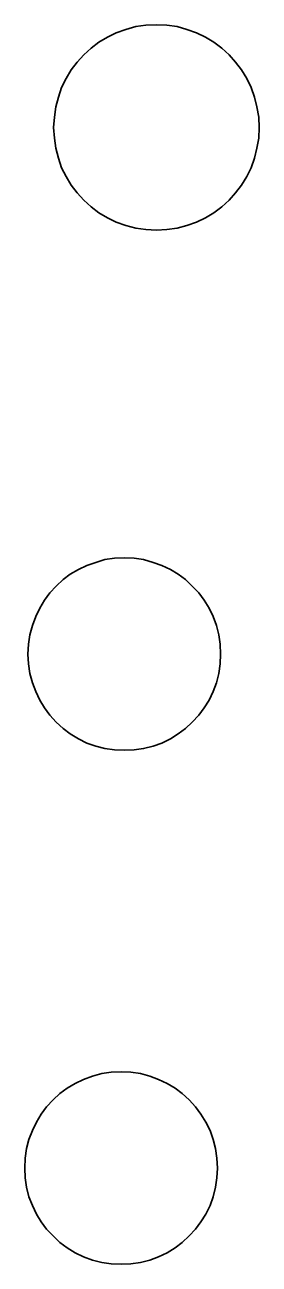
# Model space of a CAD drawing. Header units: centimetres. Extents: x -71 to 43, y 6 to 54.
# Drawn here: x -51.69 to -50.4, y 32.24 to 39.05 of the extents above; entities that cross this region are included whole.
import ezdxf

# ---------------------------------------------------------------- set-up
doc = ezdxf.new("R2010")
doc.units = ezdxf.units.CM
doc.header["$MEASUREMENT"] = 0
doc.layers.add('Camada 1', color=7, linetype='Continuous')

msp = doc.modelspace()

# ---------------------------------------------------------------- linework, layer by layer
at = {"layer": 'Camada 1', "color": 240, "lineweight": 35}
for points in [[(-50.90633, 39.04271), (-50.90633, 39.04271), (-50.84883, 39.0352), (-50.84883, 39.0352), (-50.84883, 39.0352), (-50.84883, 39.0352), (-50.79633, 39.0202), (-50.79633, 39.0202), (-50.79633, 39.0202), (-50.79633, 39.0202), (-50.74383, 39.0002), (-50.74383, 39.0002), (-50.74383, 39.0002), (-50.74383, 39.0002), (-50.69383, 38.9777), (-50.69383, 38.9777), (-50.69383, 38.9777), (-50.69383, 38.9777), (-50.64883, 38.95022), (-50.64883, 38.95022), (-50.64883, 38.95022), (-50.64883, 38.95022), (-50.60383, 38.91771), (-50.60383, 38.91771), (-50.60383, 38.91771), (-50.60383, 38.91771), (-50.56383, 38.88021), (-50.56383, 38.88021), (-50.56383, 38.88021), (-50.56383, 38.88021), (-50.52883, 38.84021), (-50.52883, 38.84021), (-50.52883, 38.84021), (-50.52883, 38.84021), (-50.49633, 38.79771), (-50.49633, 38.79771), (-50.49633, 38.79771), (-50.49633, 38.79771), (-50.46633, 38.75022), (-50.46633, 38.75022), (-50.46633, 38.75022), (-50.46633, 38.75022), (-50.44383, 38.70021), (-50.44383, 38.70021), (-50.44383, 38.70021), (-50.44383, 38.70021), (-50.42383, 38.64772), (-50.42383, 38.64772), (-50.42383, 38.64772), (-50.42383, 38.64772), (-50.41133, 38.59522), (-50.41133, 38.59522), (-50.41133, 38.59522), (-50.41133, 38.59522), (-50.40133, 38.53771), (-50.40133, 38.53771), (-50.40133, 38.53771), (-50.40133, 38.53771), (-50.39883, 38.48022), (-50.39883, 38.48022), (-50.39883, 38.48022), (-50.39883, 38.48022), (-50.40133, 38.42272), (-50.40133, 38.42272), (-50.40133, 38.42272), (-50.40133, 38.42272), (-50.41133, 38.36772), (-50.41133, 38.36772), (-50.41133, 38.36772), (-50.41133, 38.36772), (-50.42383, 38.31272), (-50.42383, 38.31272), (-50.42383, 38.31272), (-50.42383, 38.31272), (-50.44383, 38.26022), (-50.44383, 38.26022), (-50.44383, 38.26022), (-50.44383, 38.26022), (-50.46633, 38.21272), (-50.46633, 38.21272), (-50.46633, 38.21272), (-50.46633, 38.21272), (-50.49633, 38.16522), (-50.49633, 38.16522), (-50.49633, 38.16522), (-50.49633, 38.16522), (-50.52883, 38.12272), (-50.52883, 38.12272), (-50.52883, 38.12272), (-50.52883, 38.12272), (-50.56383, 38.08272), (-50.56383, 38.08272), (-50.56383, 38.08272), (-50.56383, 38.08272), (-50.60383, 38.04522), (-50.60383, 38.04522), (-50.60383, 38.04522), (-50.60383, 38.04522), (-50.64883, 38.01272), (-50.64883, 38.01272), (-50.64883, 38.01272), (-50.64883, 38.01272), (-50.69383, 37.98522), (-50.69383, 37.98522), (-50.69383, 37.98522), (-50.69383, 37.98522), (-50.74383, 37.96022), (-50.74383, 37.96022), (-50.74383, 37.96022), (-50.74383, 37.96022), (-50.79633, 37.94272), (-50.79633, 37.94272), (-50.79633, 37.94272), (-50.79633, 37.94272), (-50.84883, 37.92771), (-50.84883, 37.92771), (-50.84883, 37.92771), (-50.84883, 37.92771), (-50.90633, 37.92022), (-50.90633, 37.92022), (-50.90633, 37.92022), (-50.90633, 37.92022), (-50.96383, 37.91771), (-50.96383, 37.91771), (-50.96383, 37.91771), (-50.96383, 37.91771), (-51.02133, 37.92022), (-51.02133, 37.92022), (-51.02133, 37.92022), (-51.02133, 37.92022), (-51.07633, 37.92771), (-51.07633, 37.92771), (-51.07633, 37.92771), (-51.07633, 37.92771), (-51.13133, 37.94272), (-51.13133, 37.94272), (-51.13133, 37.94272), (-51.13133, 37.94272), (-51.18383, 37.96022), (-51.18383, 37.96022), (-51.18383, 37.96022), (-51.18383, 37.96022), (-51.23133, 37.98522), (-51.23133, 37.98522), (-51.23133, 37.98522), (-51.23133, 37.98522), (-51.27883, 38.01272), (-51.27883, 38.01272), (-51.27883, 38.01272), (-51.27883, 38.01272), (-51.32133, 38.04522), (-51.32133, 38.04522), (-51.32133, 38.04522), (-51.32133, 38.04522), (-51.36133, 38.08272), (-51.36133, 38.08272), (-51.36133, 38.08272), (-51.36133, 38.08272), (-51.39883, 38.12272), (-51.39883, 38.12272), (-51.39883, 38.12272), (-51.39883, 38.12272), (-51.43133, 38.16522), (-51.43133, 38.16522), (-51.43133, 38.16522), (-51.43133, 38.16522), (-51.45883, 38.21272), (-51.45883, 38.21272), (-51.45883, 38.21272), (-51.45883, 38.21272), (-51.48383, 38.26022), (-51.48383, 38.26022), (-51.48383, 38.26022), (-51.48383, 38.26022), (-51.50133, 38.31272), (-51.50133, 38.31272), (-51.50133, 38.31272), (-51.50133, 38.31272), (-51.51633, 38.36772), (-51.51633, 38.36772), (-51.51633, 38.36772), (-51.51633, 38.36772), (-51.52383, 38.42272), (-51.52383, 38.42272), (-51.52383, 38.42272), (-51.52383, 38.42272), (-51.52883, 38.48022), (-51.52883, 38.48022), (-51.52883, 38.48022), (-51.52883, 38.48022), (-51.52383, 38.53771), (-51.52383, 38.53771), (-51.52383, 38.53771), (-51.52383, 38.53771), (-51.51633, 38.59522), (-51.51633, 38.59522), (-51.51633, 38.59522), (-51.51633, 38.59522), (-51.50133, 38.64772), (-51.50133, 38.64772), (-51.50133, 38.64772), (-51.50133, 38.64772), (-51.48383, 38.70021), (-51.48383, 38.70021), (-51.48383, 38.70021), (-51.48383, 38.70021), (-51.45883, 38.75022), (-51.45883, 38.75022), (-51.45883, 38.75022), (-51.45883, 38.75022), (-51.43133, 38.79771), (-51.43133, 38.79771), (-51.43133, 38.79771), (-51.43133, 38.79771), (-51.39883, 38.84021), (-51.39883, 38.84021), (-51.39883, 38.84021), (-51.39883, 38.84021), (-51.36133, 38.88021), (-51.36133, 38.88021), (-51.36133, 38.88021), (-51.36133, 38.88021), (-51.32133, 38.91771), (-51.32133, 38.91771), (-51.32133, 38.91771), (-51.32133, 38.91771), (-51.27883, 38.95022), (-51.27883, 38.95022), (-51.27883, 38.95022), (-51.27883, 38.95022), (-51.23133, 38.9777), (-51.23133, 38.9777), (-51.23133, 38.9777), (-51.23133, 38.9777), (-51.18383, 39.0002), (-51.18383, 39.0002), (-51.18383, 39.0002), (-51.18383, 39.0002), (-51.13133, 39.0202), (-51.13133, 39.0202), (-51.13133, 39.0202), (-51.13133, 39.0202), (-51.07633, 39.0352), (-51.07633, 39.0352), (-51.07633, 39.0352), (-51.07633, 39.0352), (-51.02133, 39.04271), (-51.02133, 39.04271), (-51.02133, 39.04271), (-51.02133, 39.04271), (-50.96383, 39.04521), (-50.96383, 39.04521), (-50.96383, 39.04521), (-50.96383, 39.04521), (-50.90633, 39.04271), (-50.90633, 39.04271)], [(-51.13883, 36.11772), (-51.13883, 36.11772), (-51.08633, 36.11522), (-51.08633, 36.11522), (-51.08633, 36.11522), (-51.08633, 36.11522), (-51.03383, 36.10772), (-51.03383, 36.10772), (-51.03383, 36.10772), (-51.03383, 36.10772), (-50.98133, 36.09271), (-50.98133, 36.09271), (-50.98133, 36.09271), (-50.98133, 36.09271), (-50.93383, 36.07522), (-50.93383, 36.07522), (-50.93383, 36.07522), (-50.93383, 36.07522), (-50.88633, 36.05271), (-50.88633, 36.05271), (-50.88633, 36.05271), (-50.88633, 36.05271), (-50.84383, 36.02772), (-50.84383, 36.02772), (-50.84383, 36.02772), (-50.84383, 36.02772), (-50.80383, 35.99772), (-50.80383, 35.99772), (-50.80383, 35.99772), (-50.80383, 35.99772), (-50.76633, 35.96271), (-50.76633, 35.96271), (-50.76633, 35.96271), (-50.76633, 35.96271), (-50.73133, 35.92521), (-50.73133, 35.92521), (-50.73133, 35.92521), (-50.73133, 35.92521), (-50.70133, 35.88521), (-50.70133, 35.88521), (-50.70133, 35.88521), (-50.70133, 35.88521), (-50.67383, 35.84022), (-50.67383, 35.84022), (-50.67383, 35.84022), (-50.67383, 35.84022), (-50.65133, 35.79521), (-50.65133, 35.79521), (-50.65133, 35.79521), (-50.65133, 35.79521), (-50.63383, 35.74521), (-50.63383, 35.74521), (-50.63383, 35.74521), (-50.63383, 35.74521), (-50.62133, 35.69521), (-50.62133, 35.69521), (-50.62133, 35.69521), (-50.62133, 35.69521), (-50.61383, 35.64272), (-50.61383, 35.64272), (-50.61383, 35.64272), (-50.61383, 35.64272), (-50.61133, 35.58771), (-50.61133, 35.58771), (-50.61133, 35.58771), (-50.61133, 35.58771), (-50.61383, 35.53522), (-50.61383, 35.53522), (-50.61383, 35.53522), (-50.61383, 35.53522), (-50.62133, 35.48272), (-50.62133, 35.48272), (-50.62133, 35.48272), (-50.62133, 35.48272), (-50.63383, 35.43022), (-50.63383, 35.43022), (-50.63383, 35.43022), (-50.63383, 35.43022), (-50.65133, 35.38272), (-50.65133, 35.38272), (-50.65133, 35.38272), (-50.65133, 35.38272), (-50.67383, 35.33522), (-50.67383, 35.33522), (-50.67383, 35.33522), (-50.67383, 35.33522), (-50.70133, 35.29272), (-50.70133, 35.29272), (-50.70133, 35.29272), (-50.70133, 35.29272), (-50.73133, 35.25272), (-50.73133, 35.25272), (-50.73133, 35.25272), (-50.73133, 35.25272), (-50.76633, 35.21522), (-50.76633, 35.21522), (-50.76633, 35.21522), (-50.76633, 35.21522), (-50.80383, 35.18021), (-50.80383, 35.18021), (-50.80383, 35.18021), (-50.80383, 35.18021), (-50.84383, 35.15021), (-50.84383, 35.15021), (-50.84383, 35.15021), (-50.84383, 35.15021), (-50.88633, 35.12272), (-50.88633, 35.12272), (-50.88633, 35.12272), (-50.88633, 35.12272), (-50.93383, 35.10021), (-50.93383, 35.10021), (-50.93383, 35.10021), (-50.93383, 35.10021), (-50.98133, 35.08272), (-50.98133, 35.08272), (-50.98133, 35.08272), (-50.98133, 35.08272), (-51.03383, 35.07021), (-51.03383, 35.07021), (-51.03383, 35.07021), (-51.03383, 35.07021), (-51.08633, 35.06271), (-51.08633, 35.06271), (-51.08633, 35.06271), (-51.08633, 35.06271), (-51.13883, 35.06021), (-51.13883, 35.06021), (-51.13883, 35.06021), (-51.13883, 35.06021), (-51.19383, 35.06271), (-51.19383, 35.06271), (-51.19383, 35.06271), (-51.19383, 35.06271), (-51.24633, 35.07021), (-51.24633, 35.07021), (-51.24633, 35.07021), (-51.24633, 35.07021), (-51.29633, 35.08272), (-51.29633, 35.08272), (-51.29633, 35.08272), (-51.29633, 35.08272), (-51.34633, 35.10021), (-51.34633, 35.10021), (-51.34633, 35.10021), (-51.34633, 35.10021), (-51.39133, 35.12272), (-51.39133, 35.12272), (-51.39133, 35.12272), (-51.39133, 35.12272), (-51.43633, 35.15021), (-51.43633, 35.15021), (-51.43633, 35.15021), (-51.43633, 35.15021), (-51.47633, 35.18021), (-51.47633, 35.18021), (-51.47633, 35.18021), (-51.47633, 35.18021), (-51.51383, 35.21522), (-51.51383, 35.21522), (-51.51383, 35.21522), (-51.51383, 35.21522), (-51.54883, 35.25272), (-51.54883, 35.25272), (-51.54883, 35.25272), (-51.54883, 35.25272), (-51.57883, 35.29272), (-51.57883, 35.29272), (-51.57883, 35.29272), (-51.57883, 35.29272), (-51.60383, 35.33522), (-51.60383, 35.33522), (-51.60383, 35.33522), (-51.60383, 35.33522), (-51.62633, 35.38272), (-51.62633, 35.38272), (-51.62633, 35.38272), (-51.62633, 35.38272), (-51.64383, 35.43022), (-51.64383, 35.43022), (-51.64383, 35.43022), (-51.64383, 35.43022), (-51.65883, 35.48272), (-51.65883, 35.48272), (-51.65883, 35.48272), (-51.65883, 35.48272), (-51.66633, 35.53522), (-51.66633, 35.53522), (-51.66633, 35.53522), (-51.66633, 35.53522), (-51.66883, 35.58771), (-51.66883, 35.58771), (-51.66883, 35.58771), (-51.66883, 35.58771), (-51.66633, 35.64272), (-51.66633, 35.64272), (-51.66633, 35.64272), (-51.66633, 35.64272), (-51.65883, 35.69521), (-51.65883, 35.69521), (-51.65883, 35.69521), (-51.65883, 35.69521), (-51.64383, 35.74521), (-51.64383, 35.74521), (-51.64383, 35.74521), (-51.64383, 35.74521), (-51.62633, 35.79521), (-51.62633, 35.79521), (-51.62633, 35.79521), (-51.62633, 35.79521), (-51.60383, 35.84022), (-51.60383, 35.84022), (-51.60383, 35.84022), (-51.60383, 35.84022), (-51.57883, 35.88521), (-51.57883, 35.88521), (-51.57883, 35.88521), (-51.57883, 35.88521), (-51.54883, 35.92521), (-51.54883, 35.92521), (-51.54883, 35.92521), (-51.54883, 35.92521), (-51.51383, 35.96271), (-51.51383, 35.96271), (-51.51383, 35.96271), (-51.51383, 35.96271), (-51.47633, 35.99772), (-51.47633, 35.99772), (-51.47633, 35.99772), (-51.47633, 35.99772), (-51.43633, 36.02772), (-51.43633, 36.02772), (-51.43633, 36.02772), (-51.43633, 36.02772), (-51.39133, 36.05271), (-51.39133, 36.05271), (-51.39133, 36.05271), (-51.39133, 36.05271), (-51.34633, 36.07522), (-51.34633, 36.07522), (-51.34633, 36.07522), (-51.34633, 36.07522), (-51.29633, 36.09271), (-51.29633, 36.09271), (-51.29633, 36.09271), (-51.29633, 36.09271), (-51.24633, 36.10772), (-51.24633, 36.10772), (-51.24633, 36.10772), (-51.24633, 36.10772), (-51.19383, 36.11522), (-51.19383, 36.11522), (-51.19383, 36.11522), (-51.19383, 36.11522), (-51.13883, 36.11772), (-51.13883, 36.11772)], [(-51.15633, 33.29521), (-51.15633, 33.29521), (-51.10383, 33.29272), (-51.10383, 33.29272), (-51.10383, 33.29272), (-51.10383, 33.29272), (-51.05133, 33.28521), (-51.05133, 33.28521), (-51.05133, 33.28521), (-51.05133, 33.28521), (-50.99883, 33.27022), (-50.99883, 33.27022), (-50.99883, 33.27022), (-50.99883, 33.27022), (-50.95133, 33.25272), (-50.95133, 33.25272), (-50.95133, 33.25272), (-50.95133, 33.25272), (-50.90383, 33.23022), (-50.90383, 33.23022), (-50.90383, 33.23022), (-50.90383, 33.23022), (-50.86133, 33.20521), (-50.86133, 33.20521), (-50.86133, 33.20521), (-50.86133, 33.20521), (-50.82133, 33.17521), (-50.82133, 33.17521), (-50.82133, 33.17521), (-50.82133, 33.17521), (-50.78383, 33.14022), (-50.78383, 33.14022), (-50.78383, 33.14022), (-50.78383, 33.14022), (-50.74883, 33.10272), (-50.74883, 33.10272), (-50.74883, 33.10272), (-50.74883, 33.10272), (-50.71883, 33.06272), (-50.71883, 33.06272), (-50.71883, 33.06272), (-50.71883, 33.06272), (-50.69133, 33.01771), (-50.69133, 33.01771), (-50.69133, 33.01771), (-50.69133, 33.01771), (-50.66883, 32.97272), (-50.66883, 32.97272), (-50.66883, 32.97272), (-50.66883, 32.97272), (-50.65133, 32.92272), (-50.65133, 32.92272), (-50.65133, 32.92272), (-50.65133, 32.92272), (-50.63883, 32.87272), (-50.63883, 32.87272), (-50.63883, 32.87272), (-50.63883, 32.87272), (-50.63133, 32.82021), (-50.63133, 32.82021), (-50.63133, 32.82021), (-50.63133, 32.82021), (-50.62883, 32.76522), (-50.62883, 32.76522), (-50.62883, 32.76522), (-50.62883, 32.76522), (-50.63133, 32.71272), (-50.63133, 32.71272), (-50.63133, 32.71272), (-50.63133, 32.71272), (-50.63883, 32.66021), (-50.63883, 32.66021), (-50.63883, 32.66021), (-50.63883, 32.66021), (-50.65133, 32.60772), (-50.65133, 32.60772), (-50.65133, 32.60772), (-50.65133, 32.60772), (-50.66883, 32.56021), (-50.66883, 32.56021), (-50.66883, 32.56021), (-50.66883, 32.56021), (-50.69133, 32.51271), (-50.69133, 32.51271), (-50.69133, 32.51271), (-50.69133, 32.51271), (-50.71883, 32.47021), (-50.71883, 32.47021), (-50.71883, 32.47021), (-50.71883, 32.47021), (-50.74883, 32.43022), (-50.74883, 32.43022), (-50.74883, 32.43022), (-50.74883, 32.43022), (-50.78383, 32.39271), (-50.78383, 32.39271), (-50.78383, 32.39271), (-50.78383, 32.39271), (-50.82133, 32.35772), (-50.82133, 32.35772), (-50.82133, 32.35772), (-50.82133, 32.35772), (-50.86133, 32.32772), (-50.86133, 32.32772), (-50.86133, 32.32772), (-50.86133, 32.32772), (-50.90383, 32.30022), (-50.90383, 32.30022), (-50.90383, 32.30022), (-50.90383, 32.30022), (-50.95133, 32.27772), (-50.95133, 32.27772), (-50.95133, 32.27772), (-50.95133, 32.27772), (-50.99883, 32.26022), (-50.99883, 32.26022), (-50.99883, 32.26022), (-50.99883, 32.26022), (-51.05133, 32.24772), (-51.05133, 32.24772), (-51.05133, 32.24772), (-51.05133, 32.24772), (-51.10383, 32.24022), (-51.10383, 32.24022), (-51.10383, 32.24022), (-51.10383, 32.24022), (-51.15633, 32.23772), (-51.15633, 32.23772), (-51.15633, 32.23772), (-51.15633, 32.23772), (-51.21133, 32.24022), (-51.21133, 32.24022), (-51.21133, 32.24022), (-51.21133, 32.24022), (-51.26383, 32.24772), (-51.26383, 32.24772), (-51.26383, 32.24772), (-51.26383, 32.24772), (-51.31383, 32.26022), (-51.31383, 32.26022), (-51.31383, 32.26022), (-51.31383, 32.26022), (-51.36383, 32.27772), (-51.36383, 32.27772), (-51.36383, 32.27772), (-51.36383, 32.27772), (-51.40883, 32.30022), (-51.40883, 32.30022), (-51.40883, 32.30022), (-51.40883, 32.30022), (-51.45383, 32.32772), (-51.45383, 32.32772), (-51.45383, 32.32772), (-51.45383, 32.32772), (-51.49383, 32.35772), (-51.49383, 32.35772), (-51.49383, 32.35772), (-51.49383, 32.35772), (-51.53133, 32.39271), (-51.53133, 32.39271), (-51.53133, 32.39271), (-51.53133, 32.39271), (-51.56633, 32.43022), (-51.56633, 32.43022), (-51.56633, 32.43022), (-51.56633, 32.43022), (-51.59633, 32.47021), (-51.59633, 32.47021), (-51.59633, 32.47021), (-51.59633, 32.47021), (-51.62133, 32.51271), (-51.62133, 32.51271), (-51.62133, 32.51271), (-51.62133, 32.51271), (-51.64383, 32.56021), (-51.64383, 32.56021), (-51.64383, 32.56021), (-51.64383, 32.56021), (-51.66383, 32.60772), (-51.66383, 32.60772), (-51.66383, 32.60772), (-51.66383, 32.60772), (-51.67633, 32.66021), (-51.67633, 32.66021), (-51.67633, 32.66021), (-51.67633, 32.66021), (-51.68383, 32.71272), (-51.68383, 32.71272), (-51.68383, 32.71272), (-51.68383, 32.71272), (-51.68633, 32.76522), (-51.68633, 32.76522), (-51.68633, 32.76522), (-51.68633, 32.76522), (-51.68383, 32.82021), (-51.68383, 32.82021), (-51.68383, 32.82021), (-51.68383, 32.82021), (-51.67633, 32.87272), (-51.67633, 32.87272), (-51.67633, 32.87272), (-51.67633, 32.87272), (-51.66383, 32.92272), (-51.66383, 32.92272), (-51.66383, 32.92272), (-51.66383, 32.92272), (-51.64383, 32.97272), (-51.64383, 32.97272), (-51.64383, 32.97272), (-51.64383, 32.97272), (-51.62133, 33.01771), (-51.62133, 33.01771), (-51.62133, 33.01771), (-51.62133, 33.01771), (-51.59633, 33.06272), (-51.59633, 33.06272), (-51.59633, 33.06272), (-51.59633, 33.06272), (-51.56633, 33.10272), (-51.56633, 33.10272), (-51.56633, 33.10272), (-51.56633, 33.10272), (-51.53133, 33.14022), (-51.53133, 33.14022), (-51.53133, 33.14022), (-51.53133, 33.14022), (-51.49383, 33.17521), (-51.49383, 33.17521), (-51.49383, 33.17521), (-51.49383, 33.17521), (-51.45383, 33.20521), (-51.45383, 33.20521), (-51.45383, 33.20521), (-51.45383, 33.20521), (-51.40883, 33.23022), (-51.40883, 33.23022), (-51.40883, 33.23022), (-51.40883, 33.23022), (-51.36383, 33.25272), (-51.36383, 33.25272), (-51.36383, 33.25272), (-51.36383, 33.25272), (-51.31383, 33.27022), (-51.31383, 33.27022), (-51.31383, 33.27022), (-51.31383, 33.27022), (-51.26383, 33.28521), (-51.26383, 33.28521), (-51.26383, 33.28521), (-51.26383, 33.28521), (-51.21133, 33.29272), (-51.21133, 33.29272), (-51.21133, 33.29272), (-51.21133, 33.29272), (-51.15633, 33.29521), (-51.15633, 33.29521)]]:
    msp.add_open_spline(points, degree=3, knots=[0, 0, 0, 0, 0.0153846, 0.0153846, 0.0153846, 0.0153846, 0.0307692, 0.0307692, 0.0307692, 0.0307692, 0.0461538, 0.0461538, 0.0461538, 0.0461538, 0.0615385, 0.0615385, 0.0615385, 0.0615385, 0.0769231, 0.0769231, 0.0769231, 0.0769231, 0.0923077, 0.0923077, 0.0923077, 0.0923077, 0.1076923, 0.1076923, 0.1076923, 0.1076923, 0.1230769, 0.1230769, 0.1230769, 0.1230769, 0.1384615, 0.1384615, 0.1384615, 0.1384615, 0.1538462, 0.1538462, 0.1538462, 0.1538462, 0.1692308, 0.1692308, 0.1692308, 0.1692308, 0.1846154, 0.1846154, 0.1846154, 0.1846154, 0.2, 0.2, 0.2, 0.2, 0.2153846, 0.2153846, 0.2153846, 0.2153846, 0.2307692, 0.2307692, 0.2307692, 0.2307692, 0.2461538, 0.2461538, 0.2461538, 0.2461538, 0.2615385, 0.2615385, 0.2615385, 0.2615385, 0.2769231, 0.2769231, 0.2769231, 0.2769231, 0.2923077, 0.2923077, 0.2923077, 0.2923077, 0.3076923, 0.3076923, 0.3076923, 0.3076923, 0.3230769, 0.3230769, 0.3230769, 0.3230769, 0.3384615, 0.3384615, 0.3384615, 0.3384615, 0.3538462, 0.3538462, 0.3538462, 0.3538462, 0.3692308, 0.3692308, 0.3692308, 0.3692308, 0.3846154, 0.3846154, 0.3846154, 0.3846154, 0.4, 0.4, 0.4, 0.4, 0.4153846, 0.4153846, 0.4153846, 0.4153846, 0.4307692, 0.4307692, 0.4307692, 0.4307692, 0.4461538, 0.4461538, 0.4461538, 0.4461538, 0.4615385, 0.4615385, 0.4615385, 0.4615385, 0.4769231, 0.4769231, 0.4769231, 0.4769231, 0.4923077, 0.4923077, 0.4923077, 0.4923077, 0.5076923, 0.5076923, 0.5076923, 0.5076923, 0.5230769, 0.5230769, 0.5230769, 0.5230769, 0.5384615, 0.5384615, 0.5384615, 0.5384615, 0.5538462, 0.5538462, 0.5538462, 0.5538462, 0.5692308, 0.5692308, 0.5692308, 0.5692308, 0.5846154, 0.5846154, 0.5846154, 0.5846154, 0.6, 0.6, 0.6, 0.6, 0.6153846, 0.6153846, 0.6153846, 0.6153846, 0.6307692, 0.6307692, 0.6307692, 0.6307692, 0.6461538, 0.6461538, 0.6461538, 0.6461538, 0.6615385, 0.6615385, 0.6615385, 0.6615385, 0.6769231, 0.6769231, 0.6769231, 0.6769231, 0.6923077, 0.6923077, 0.6923077, 0.6923077, 0.7076923, 0.7076923, 0.7076923, 0.7076923, 0.7230769, 0.7230769, 0.7230769, 0.7230769, 0.7384615, 0.7384615, 0.7384615, 0.7384615, 0.7538462, 0.7538462, 0.7538462, 0.7538462, 0.7692308, 0.7692308, 0.7692308, 0.7692308, 0.7846154, 0.7846154, 0.7846154, 0.7846154, 0.8, 0.8, 0.8, 0.8, 0.8153846, 0.8153846, 0.8153846, 0.8153846, 0.8307692, 0.8307692, 0.8307692, 0.8307692, 0.8461538, 0.8461538, 0.8461538, 0.8461538, 0.8615385, 0.8615385, 0.8615385, 0.8615385, 0.8769231, 0.8769231, 0.8769231, 0.8769231, 0.8923077, 0.8923077, 0.8923077, 0.8923077, 0.9076923, 0.9076923, 0.9076923, 0.9076923, 0.9230769, 0.9230769, 0.9230769, 0.9230769, 0.9384615, 0.9384615, 0.9384615, 0.9384615, 0.9538462, 0.9538462, 0.9538462, 0.9538462, 0.9692308, 0.9692308, 0.9692308, 0.9692308, 1, 1, 1, 1], dxfattribs=at)

doc.saveas('drawing.dxf')
